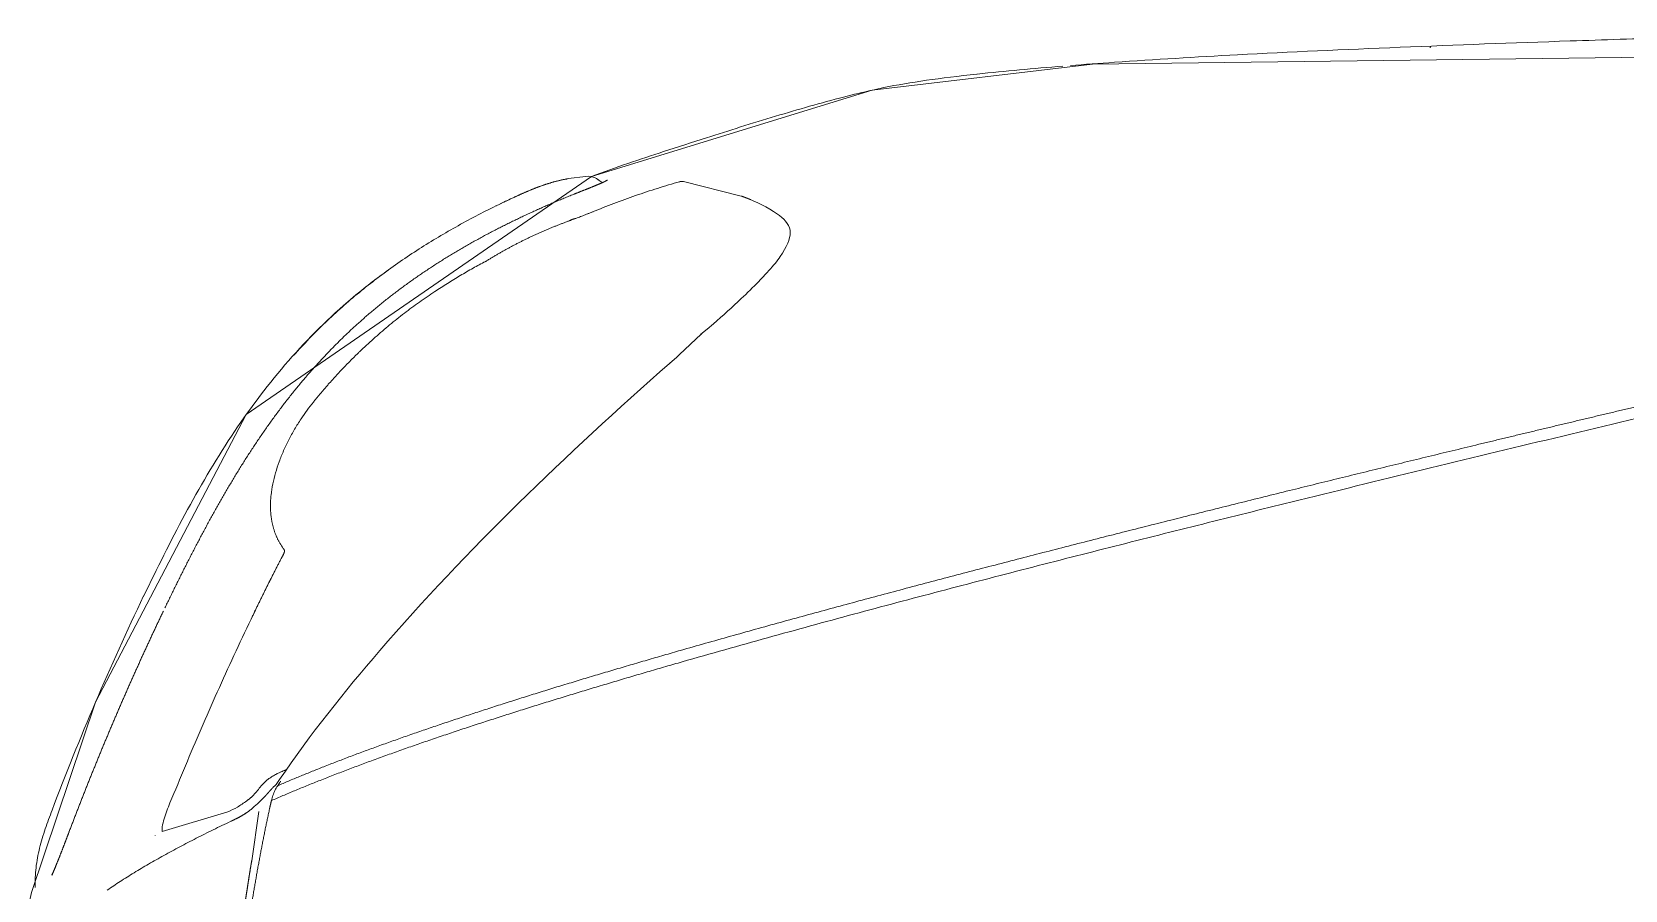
# Model space of a CAD drawing. Header units: metres. Extents: x -13933 to 152404, y -7861 to 21912.
# Drawn here: x 112611.9 to 112694, y 568 to 612.3 of the extents above; entities that cross this region are included whole.
import ezdxf
from ezdxf.xclip import XClip

# ---------------------------------------------------------------- set-up
doc = ezdxf.new("R2010")
doc.units = ezdxf.units.M
doc.header["$LTSCALE"] = 100
doc.header["$MEASUREMENT"] = 0
doc.header["$XCLIPFRAME"] = 0
doc.layers.get('0').update_dxf_attribs({"color": 9, "lineweight": 9})
doc.layers.add('04', color=9, linetype='Continuous', lineweight=9)
doc.layers.add('40M', color=9, linetype='Continuous', lineweight=9)

# ---------------------------------------------------------------- blocks, each defined once
blk = doc.blocks.new('p-araba-polo')
for p, q in [((0.15564, -0.39612), (0.15929, -0.4217)), ((0.10942, -0.41139), (0.1433, -0.42141)), ((0.16826, -0.43554), (0.17004, -0.43824)), ((0.17202, -0.44266), (0.17272, -0.44291)), ((0.17272, -0.44291), (0.17346, -0.4432)), ((0.37122, -0.65301), (0.37487, -0.65622)), ((0.37487, -0.65622), (0.37636, -0.65752)), ((0.38753, -0.66799), (0.37636, -0.65752)), ((0.42784, -0.72929), (0.42479, -0.73139)), ((0.40807, -0.73939), (0.37834, -0.74687)), ((0.33344, -0.74846), (0.33462, -0.7476)), ((0.33441, -0.74781), (0.33649, -0.74637)), ((0.31895, -0.74835), (0.32804, -0.74952))]:
    blk.add_line(p, q)
at = {"flags": 128}
for points in [[(0.38736, -0.668), (0.39056, -0.67071), (0.39376, -0.67344)], [(0.41706, -0.69516), (0.41809, -0.69624), (0.41931, -0.69751), (0.42068, -0.69899)], [(0.42703, -0.70638), (0.42767, -0.70724), (0.42824, -0.70809)]]:
    blk.add_lwpolyline(points, dxfattribs=at)
for points, degree in [([(0.15345, -0.38254), (0.1532, -0.3809), (0.15294, -0.37925), (0.15268, -0.37761), (0.15242, -0.37597), (0.15216, -0.37433), (0.1519, -0.37269), (0.15164, -0.37105)], 7), ([(0.15535, -0.37241), (0.15704, -0.38263), (0.15881, -0.39283), (0.16068, -0.40305), (0.1627, -0.41322), (0.16484, -0.42301)], 5), ([(0.15564, -0.39612), (0.1553, -0.39419), (0.15497, -0.39225), (0.15465, -0.39031), (0.15434, -0.38837), (0.15405, -0.38643), (0.15375, -0.38448), (0.15345, -0.38254)], 7), ([(0.05297, -0.38965), (0.0528, -0.38956), (0.05269, -0.38942), (0.05264, -0.38924), (0.05263, -0.38905), (0.05263, -0.38885)], 5), ([(0.06153, -0.41134), (0.06031, -0.40813), (0.05909, -0.40492), (0.05785, -0.40166), (0.05658, -0.39836), (0.05526, -0.39508), (0.05394, -0.39188), (0.05263, -0.38885)], 7), ([(0.10582, -0.40932), (0.10582, -0.40934), (0.10582, -0.40936), (0.10582, -0.40937), (0.10581, -0.40939), (0.10581, -0.40941), (0.10581, -0.40943), (0.10581, -0.40944)], 7), ([(0.10584, -0.40933), (0.10583, -0.40937), (0.10582, -0.40941), (0.10581, -0.40944)], 3), ([(0.0616, -0.41152), (0.06147, -0.41154), (0.06142, -0.41152), (0.06142, -0.41147), (0.06148, -0.41141), (0.06153, -0.41134)], 5), ([(0.0616, -0.41152), (0.06147, -0.41154), (0.06142, -0.41152), (0.06142, -0.41147), (0.06148, -0.41141), (0.06153, -0.41134)], 5), ([(0.11011, -0.52514), (0.10247, -0.50919), (0.09509, -0.49313), (0.08792, -0.47696), (0.08099, -0.46069), (0.07429, -0.44434), (0.06783, -0.42789), (0.06153, -0.41134)], 7), ([(0.14486, -0.4166), (0.14664, -0.41745), (0.14844, -0.41829), (0.15025, -0.41921), (0.15203, -0.42027), (0.15373, -0.42146), (0.15532, -0.42277)], 6), ([(0.05272, -0.42241), (0.05265, -0.42237), (0.05266, -0.42232)], 2), ([(0.05266, -0.42232), (0.05266, -0.42237), (0.05272, -0.42241)], 2), ([(0.05266, -0.42235), (0.0668, -0.45985), (0.08261, -0.49675), (0.09992, -0.53292)], 3), ([(0.15311, -0.42713), (0.15381, -0.42767), (0.15451, -0.42823), (0.15518, -0.4288), (0.15583, -0.42939), (0.15645, -0.43), (0.15704, -0.43062), (0.15759, -0.43126)], 7), ([(0.16582, -0.42729), (0.16561, -0.42645), (0.16541, -0.4256), (0.16522, -0.42474), (0.16503, -0.42388), (0.16484, -0.42301)], 5), ([(0.16582, -0.42729), (0.1921, -0.43878), (0.22068, -0.44975), (0.25075, -0.46025), (0.28176, -0.47035), (0.31331, -0.48011), (0.34532, -0.48963), (0.37767, -0.49892)], 7), ([(0.16187, -0.42883), (0.16282, -0.42984), (0.16359, -0.43071), (0.16436, -0.43158), (0.16517, -0.43249), (0.16598, -0.43338), (0.16679, -0.43421)], 6), ([(0.16679, -0.43421), (0.16582, -0.43322), (0.16484, -0.43212), (0.16388, -0.43104), (0.16301, -0.43005), (0.16187, -0.42883)], 5), ([(0.17058, -0.43728), (0.17007, -0.43652), (0.16956, -0.43575), (0.16905, -0.43499)], 3), ([(0.37688, -0.50483), (0.34455, -0.49556), (0.31259, -0.48609), (0.2815, -0.47647), (0.25139, -0.46665), (0.22213, -0.45649), (0.19434, -0.44592), (0.16905, -0.43499)], 7), ([(0.17058, -0.43728), (0.17027, -0.43683), (0.16996, -0.43637), (0.16965, -0.43591), (0.16935, -0.43545), (0.16905, -0.43499)], 5), ([(0.16986, -0.4417), (0.1707, -0.44207), (0.17154, -0.44244), (0.17238, -0.4428)], 3), ([(0.17238, -0.4428), (0.1717, -0.44251), (0.17101, -0.44222), (0.17032, -0.44192)], 3), ([(0.17313, -0.44273), (0.17304, -0.44289), (0.17291, -0.44296), (0.17275, -0.44295), (0.17256, -0.44288), (0.17238, -0.4428)], 5), ([(0.17238, -0.4428), (0.17256, -0.44288), (0.17275, -0.44295), (0.17291, -0.44296), (0.17304, -0.44289), (0.17312, -0.44273)], 5), ([(0.17238, -0.4428), (0.17257, -0.44288), (0.17275, -0.44295), (0.17293, -0.44302), (0.17312, -0.44309), (0.1733, -0.44316), (0.17348, -0.44323)], 6), ([(0.17238, -0.4428), (0.17275, -0.44295), (0.17311, -0.4431), (0.17348, -0.44324)], 3), ([(0.15532, -0.52097), (0.15855, -0.5277), (0.16183, -0.53442), (0.16515, -0.54111), (0.16853, -0.54777), (0.17197, -0.55439)], 5), ([(0.09994, -0.53293), (0.09986, -0.53294), (0.10004, -0.53282)], 2), ([(0.10004, -0.53282), (0.09986, -0.53294), (0.09994, -0.53293)], 2), ([(0.19493, -0.65847), (0.17937, -0.64222), (0.16523, -0.62463), (0.15259, -0.60592), (0.1412, -0.58658), (0.13062, -0.56683), (0.12055, -0.54688), (0.11088, -0.52673)], 7), ([(0.17207, -0.55724), (0.16881, -0.56175), (0.16646, -0.5669), (0.16518, -0.57265), (0.16497, -0.57877), (0.16562, -0.58503)], 5), ([(0.17197, -0.55439), (0.17229, -0.55502), (0.17262, -0.55564), (0.17276, -0.55632), (0.1724, -0.55677), (0.17207, -0.55724)], 5), ([(1.03956, -0.67046), (0.98907, -0.65875), (0.93881, -0.64701), (0.88879, -0.63524), (0.83899, -0.62342), (0.78942, -0.61152), (0.74007, -0.59951), (0.69093, -0.58736)], 7), ([(0.18751, -0.63304), (0.19205, -0.63876), (0.19686, -0.64428), (0.20178, -0.64966), (0.20689, -0.65483), (0.21213, -0.6598)], 5), ([(0.37124, -0.65286), (0.37115, -0.65306), (0.37124, -0.65305), (0.37144, -0.65291)], 3), ([(0.37489, -0.65607), (0.37481, -0.65624), (0.37487, -0.65626), (0.37502, -0.65616)], 3), ([(0.37489, -0.65607), (0.37481, -0.65624), (0.37487, -0.65626), (0.37502, -0.65616)], 3), ([(0.37559, -0.65504), (0.37559, -0.65504), (0.37559, -0.65504), (0.37559, -0.65504), (0.37559, -0.65504), (0.37559, -0.65504)], 5), ([(0.37559, -0.65504), (0.37559, -0.65504), (0.37559, -0.65504), (0.37559, -0.65504), (0.37559, -0.65504), (0.37559, -0.65504)], 5), ([(0.19501, -0.65856), (0.19492, -0.65862), (0.19487, -0.65863), (0.19487, -0.6586), (0.1949, -0.65854), (0.19493, -0.65847)], 5), ([(0.32171, -0.74027), (0.30158, -0.73219), (0.28188, -0.72311), (0.26262, -0.71299), (0.24401, -0.7016), (0.22634, -0.68864), (0.20997, -0.67419), (0.19493, -0.65847)], 7), ([(0.38745, -0.66803), (0.38747, -0.66802), (0.3875, -0.66801), (0.38753, -0.66799), (0.38757, -0.66797), (0.38762, -0.66795)], 5), ([(0.38761, -0.66796), (0.38755, -0.66798), (0.3875, -0.66801), (0.38745, -0.66803)], 3), ([(0.39376, -0.67344), (0.39871, -0.67766), (0.40357, -0.68203), (0.40817, -0.68641)], 3), ([(0.40817, -0.68641), (0.41127, -0.68937), (0.41428, -0.69228), (0.41706, -0.69516)], 3), ([(0.27649, -0.70567), (0.27636, -0.70567), (0.27623, -0.70564), (0.27613, -0.70558), (0.27604, -0.70549), (0.27597, -0.70537)], 5), ([(0.27649, -0.70567), (0.27636, -0.70567), (0.27623, -0.70564), (0.27613, -0.70558), (0.27604, -0.70549), (0.27597, -0.70537)], 5), ([(0.31952, -0.72661), (0.3131, -0.72426), (0.30672, -0.72171), (0.30039, -0.71893), (0.29414, -0.71591), (0.28797, -0.71265), (0.28191, -0.70914), (0.27597, -0.70537)], 7), ([(0.42068, -0.69899), (0.42299, -0.70155), (0.42517, -0.70401), (0.42703, -0.70638)], 3), ([(0.42824, -0.70809), (0.43156, -0.71308), (0.43351, -0.71735), (0.43339, -0.72039)], 3), ([(0.43339, -0.72039), (0.43342, -0.72387), (0.43111, -0.72688), (0.42784, -0.72929)], 3), ([(0.32275, -0.72778), (0.32201, -0.72764), (0.32133, -0.72745), (0.3207, -0.72721), (0.32009, -0.72693), (0.31952, -0.72661)], 5), ([(0.32275, -0.72778), (0.32201, -0.72764), (0.32133, -0.72745), (0.3207, -0.72721), (0.32009, -0.72693), (0.31952, -0.72661)], 5), ([(0.3291, -0.73028), (0.3291, -0.73029), (0.3291, -0.73029), (0.3291, -0.73029), (0.3291, -0.7303), (0.32909, -0.7303), (0.32909, -0.73031), (0.32909, -0.73031), (0.32909, -0.73031), (0.32909, -0.73032)], 9), ([(0.32909, -0.73032), (0.32915, -0.73034), (0.3292, -0.73035), (0.32926, -0.73037), (0.32932, -0.73039), (0.32938, -0.73041), (0.32944, -0.73043), (0.32949, -0.73045), (0.32955, -0.73047), (0.32961, -0.73048)], 9), ([(0.32961, -0.73048), (0.32955, -0.73047), (0.32949, -0.73045), (0.32944, -0.73043), (0.32938, -0.73041), (0.32932, -0.73039), (0.32926, -0.73037), (0.3292, -0.73035), (0.32915, -0.73034), (0.32909, -0.73032)], 9), ([(0.3317, -0.73129), (0.33155, -0.73127), (0.33144, -0.73124), (0.33138, -0.73122), (0.33136, -0.73119), (0.33139, -0.73117)], 5), ([(0.3317, -0.73129), (0.33155, -0.73127), (0.33144, -0.73124), (0.33138, -0.73122), (0.33136, -0.73119), (0.33139, -0.73117)], 5), ([(0.2817, -0.7343), (0.28175, -0.73433), (0.28179, -0.73435), (0.28184, -0.73437)], 3), ([(0.28402, -0.73544), (0.2863, -0.73654), (0.28857, -0.73761), (0.29087, -0.73868)], 3), ([(0.29097, -0.73872), (0.29093, -0.7387), (0.29089, -0.73869)], 2), ([(0.31895, -0.74835), (0.31377, -0.74744), (0.30886, -0.74614), (0.30418, -0.74453), (0.29967, -0.74269), (0.29526, -0.74071), (0.29089, -0.73869)], 6), ([(0.40807, -0.73939), (0.40891, -0.7391), (0.40975, -0.73879), (0.41058, -0.73848), (0.41141, -0.73816), (0.41224, -0.73783), (0.41307, -0.73749)], 6), ([(0.42479, -0.73139), (0.41961, -0.73467), (0.41389, -0.73732), (0.40812, -0.73937)], 3), ([(0.3392, -0.74758), (0.33785, -0.74688), (0.33595, -0.74601), (0.33356, -0.74499), (0.3308, -0.74388), (0.32781, -0.74269), (0.32474, -0.74149), (0.32171, -0.74027)], 7), ([(0.32179, -0.7403), (0.32175, -0.74035), (0.32173, -0.74036), (0.32172, -0.74034), (0.32172, -0.74031), (0.32171, -0.74027)], 5), ([(0.32171, -0.74027), (0.32172, -0.74031), (0.32172, -0.74035), (0.32173, -0.74037), (0.32176, -0.74034), (0.32181, -0.74028)], 5), ([(0.3392, -0.74758), (0.3389, -0.74749), (0.33858, -0.74739), (0.33825, -0.74724), (0.33794, -0.74704), (0.33767, -0.7468)], 5), ([(0.3392, -0.74758), (0.33896, -0.74751), (0.33871, -0.74743), (0.33845, -0.74733), (0.3382, -0.74719), (0.33796, -0.74703)], 5), ([(0.37637, -0.74678), (0.37679, -0.7469), (0.3772, -0.74697), (0.3776, -0.74698), (0.37798, -0.74695), (0.37834, -0.74687)], 5), ([(0.32804, -0.74952), (0.32991, -0.74989), (0.33265, -0.74909), (0.33344, -0.74846)], 3), ([(0.33421, -0.74789), (0.33424, -0.74789), (0.33426, -0.74789), (0.33428, -0.74788)], 3), ([(0.33423, -0.74791), (0.33424, -0.7479), (0.33425, -0.7479), (0.33426, -0.74789), (0.33427, -0.74789), (0.33428, -0.74788)], 5), ([(0.5299, -0.80235), (0.54435, -0.80389), (0.55877, -0.80519), (0.57406, -0.80642)], 3), ([(0.76384, -0.81638), (0.76375, -0.81635), (0.76366, -0.81632), (0.76358, -0.81623), (0.76349, -0.81608), (0.76341, -0.81593)], 5), ([(0.76384, -0.81638), (0.76375, -0.81635), (0.76366, -0.81632), (0.76358, -0.81623), (0.76349, -0.81608), (0.76341, -0.81593)], 5)]:
    blk.add_open_spline(points, degree=degree)
for points, degree, knots in [([(0.15164, -0.37105), (0.15194, -0.37296), (0.15256, -0.37679), (0.15315, -0.38062), (0.15345, -0.38254)], 3, [0, 0, 0, 0, 0.500002, 1, 1, 1, 1]), ([(0.044, -0.3824), (0.04398, -0.38411), (0.04393, -0.38754), (0.04435, -0.39267), (0.0451, -0.39777), (0.0462, -0.40281), (0.04758, -0.40779), (0.04917, -0.4127), (0.0509, -0.41757), (0.05211, -0.42079), (0.05272, -0.42241)], 3, [0, 0, 0, 0, 0.124987, 0.249975, 0.374965, 0.49996, 0.624964, 0.749973, 0.874985, 1, 1, 1, 1]), ([(0.14486, -0.4166), (0.14182, -0.41515), (0.13575, -0.41224), (0.12698, -0.40784), (0.11848, -0.40342), (0.1103, -0.39899), (0.10244, -0.39453), (0.09493, -0.39005), (0.08777, -0.38556), (0.08334, -0.38256), (0.08112, -0.38106)], 3, [0, 0, 0, 0, 0.125001, 0.250002, 0.375002, 0.500003, 0.625003, 0.750002, 0.875001, 1, 1, 1, 1]), ([(0.15345, -0.38254), (0.1538, -0.38481), (0.15448, -0.38934), (0.15526, -0.39386), (0.15564, -0.39612)], 3, [0, 0, 0, 0, 0.499954, 1, 1, 1, 1]), ([(0.06153, -0.41134), (0.06082, -0.40946), (0.05937, -0.40566), (0.05718, -0.39995), (0.05491, -0.39424), (0.05339, -0.39065), (0.05263, -0.38885)], 3, [0, 0, 0, 0, 0.242914, 0.490387, 0.743262, 1, 1, 1, 1]), ([(0.11349, -0.42608), (0.11294, -0.42471), (0.11182, -0.42198), (0.11041, -0.41782), (0.10945, -0.41405), (0.10941, -0.41216), (0.10942, -0.41139)], 3, [0, 0, 0, 0, 0.270369, 0.539534, 0.807022, 1, 1, 1, 1]), ([(0.15532, -0.42277), (0.1545, -0.42213), (0.15285, -0.42086), (0.15024, -0.41928), (0.14756, -0.41788), (0.14576, -0.41703), (0.14486, -0.4166)], 3, [0, 0, 0, 0, 0.248986, 0.49846, 0.748736, 1, 1, 1, 1]), ([(0.15532, -0.52097), (0.15236, -0.51472), (0.14643, -0.50223), (0.13788, -0.48334), (0.12955, -0.46434), (0.12142, -0.44526), (0.11614, -0.43248), (0.11349, -0.42608)], 3, [0, 0, 0, 0, 0.199959, 0.399928, 0.599921, 0.799944, 1, 1, 1, 1]), ([(0.1433, -0.42141), (0.14497, -0.4222), (0.14829, -0.42378), (0.1515, -0.42602), (0.15311, -0.42713)], 3, [0, 0, 0, 0, 0.500778, 1, 1, 1, 1]), ([(0.15311, -0.42713), (0.15391, -0.42776), (0.15546, -0.42898), (0.15689, -0.43052), (0.15759, -0.43126)], 3, [0, 0, 0, 0, 0.5173, 1, 1, 1, 1]), ([(0.16187, -0.42883), (0.16077, -0.42773), (0.15859, -0.42553), (0.15641, -0.42369), (0.15532, -0.42277)], 3, [0, 0, 0, 0, 0.500116, 1, 1, 1, 1]), ([(0.16582, -0.42729), (0.16565, -0.42658), (0.16531, -0.42517), (0.165, -0.42373), (0.16484, -0.42301)], 3, [0, 0, 0, 0, 0.499348, 1, 1, 1, 1]), ([(0.16905, -0.43499), (0.16857, -0.43419), (0.16759, -0.43259), (0.16652, -0.42998), (0.16605, -0.42819), (0.16582, -0.42729)], 3, [0, 0, 0, 0, 0.333479, 0.665683, 1, 1, 1, 1]), ([(0.15759, -0.43126), (0.15824, -0.43206), (0.15956, -0.43365), (0.16158, -0.43616), (0.16324, -0.43758), (0.16407, -0.4383)], 3, [0, 0, 0, 0, 0.335072, 0.667573, 1, 1, 1, 1]), ([(0.1684, -0.43576), (0.16828, -0.43565), (0.16773, -0.43514), (0.1672, -0.43462), (0.16679, -0.43421)], 3, [0, 0, 0, 0, 0.227086, 1, 1, 1, 1]), ([(0.16407, -0.4383), (0.16467, -0.43873), (0.16588, -0.43961), (0.16784, -0.44072), (0.16919, -0.44138), (0.16986, -0.4417)], 3, [0, 0, 0, 0, 0.333542, 0.667239, 1, 1, 1, 1]), ([(0.17004, -0.43824), (0.18582, -0.46141), (0.24569, -0.53677), (0.31749, -0.60566), (0.37121, -0.653)], 3, [0, 0, 0, 0, 0.290843, 1, 1, 1, 1]), ([(0.69157, -0.58136), (0.67641, -0.57761), (0.64611, -0.57009), (0.60082, -0.55868), (0.55568, -0.54715), (0.51075, -0.53545), (0.46606, -0.52355), (0.42163, -0.51141), (0.39233, -0.50309), (0.37767, -0.49892)], 3, [0, 0, 0, 0, 0.142912, 0.285805, 0.428682, 0.57154, 0.714362, 0.857157, 1, 1, 1, 1]), ([(0.37688, -0.50484), (0.38542, -0.50727), (0.4025, -0.51213), (0.4283, -0.5193), (0.4542, -0.5264), (0.4802, -0.53341), (0.5063, -0.54034), (0.53248, -0.54721), (0.55874, -0.55402), (0.58507, -0.56078), (0.61145, -0.56749), (0.6379, -0.57415), (0.66439, -0.58078), (0.68208, -0.58517), (0.69093, -0.58736)], 3, [0, 0, 0, 0, 0.083342, 0.166682, 0.25, 0.333306, 0.416615, 0.499936, 0.583268, 0.666606, 0.749946, 0.83329, 0.916643, 1, 1, 1, 1]), ([(0.17197, -0.55439), (0.16913, -0.54885), (0.16345, -0.53778), (0.15803, -0.52657), (0.15532, -0.52097)], 3, [0, 0, 0, 0, 0.499946, 1, 1, 1, 1]), ([(0.09994, -0.53293), (0.11367, -0.56114), (0.1417, -0.61671), (0.1884, -0.6724), (0.22036, -0.69716), (0.22836, -0.70281)], 3, [0, 0, 0, 0, 0.436314, 0.862947, 1, 1, 1, 1]), ([(0.17207, -0.55724), (0.17225, -0.55699), (0.17261, -0.55651), (0.1725, -0.55538), (0.17215, -0.55473), (0.17197, -0.55439)], 3, [0, 0, 0, 0, 0.34173, 0.655167, 1, 1, 1, 1]), ([(1.03297, -0.6629), (1.01009, -0.65756), (0.96435, -0.6469), (0.89587, -0.63076), (0.82754, -0.61448), (0.75939, -0.59805), (0.71417, -0.58692), (0.69157, -0.58136)], 3, [0, 0, 0, 0, 0.200074, 0.400125, 0.600159, 0.800117, 1, 1, 1, 1]), ([(0.1811, -0.62435), (0.17997, -0.62258), (0.17771, -0.61905), (0.17472, -0.61355), (0.17205, -0.60795), (0.16975, -0.60225), (0.16787, -0.5965), (0.16641, -0.59074), (0.16588, -0.58693), (0.16562, -0.58503)], 3, [0, 0, 0, 0, 0.14287, 0.285738, 0.428603, 0.571464, 0.714319, 0.857165, 1, 1, 1, 1]), ([(0.18751, -0.63304), (0.18639, -0.63162), (0.18416, -0.62879), (0.18212, -0.62583), (0.1811, -0.62435)], 3, [0, 0, 0, 0, 0.500031, 1, 1, 1, 1]), ([(0.17736, -0.65717), (0.17999, -0.66006), (0.18527, -0.66583), (0.19359, -0.67411), (0.2022, -0.68208), (0.21112, -0.68971), (0.22032, -0.69699), (0.22979, -0.70392), (0.2395, -0.7105), (0.24943, -0.71676), (0.25955, -0.72269), (0.26984, -0.72832), (0.28028, -0.73368), (0.28735, -0.73702), (0.29089, -0.73869)], 3, [0, 0, 0, 0, 0.083333, 0.166665, 0.249997, 0.333329, 0.416662, 0.499995, 0.583328, 0.666661, 0.749996, 0.83333, 0.916665, 1, 1, 1, 1]), ([(0.25009, -0.69005), (0.24743, -0.68827), (0.24212, -0.6847), (0.23435, -0.67895), (0.22677, -0.67287), (0.21935, -0.6665), (0.21454, -0.66203), (0.21213, -0.6598)], 3, [0, 0, 0, 0, 0.200084, 0.400065, 0.600042, 0.800036, 1, 1, 1, 1]), ([(0.27624, -0.70562), (0.2741, -0.70448), (0.26972, -0.70213), (0.26318, -0.69832), (0.2566, -0.6943), (0.25226, -0.69147), (0.25009, -0.69005)], 3, [0, 0, 0, 0, 0.240377, 0.493552, 0.746754, 1, 1, 1, 1]), ([(0.33139, -0.73117), (0.33058, -0.73083), (0.32893, -0.73016), (0.32647, -0.7292), (0.32405, -0.72828), (0.32173, -0.72742), (0.32024, -0.72687), (0.31952, -0.72661)], 3, [0, 0, 0, 0, 0.19886, 0.400952, 0.606006, 0.809658, 1, 1, 1, 1]), ([(0.37637, -0.74678), (0.37256, -0.74566), (0.36495, -0.74341), (0.35365, -0.73964), (0.34243, -0.73562), (0.33507, -0.73265), (0.33139, -0.73117)], 3, [0, 0, 0, 0, 0.250001, 0.500002, 0.750003, 1, 1, 1, 1]), ([(0.29089, -0.73869), (0.29378, -0.74001), (0.29955, -0.74264), (0.30849, -0.74593), (0.31465, -0.74757), (0.31777, -0.74813)], 3, [0, 0, 0, 0, 0.333411, 0.666747, 1, 1, 1, 1]), ([(0.33083, -0.74948), (0.34362, -0.75424), (0.36364, -0.7609), (0.39378, -0.77059), (0.42537, -0.7806), (0.45442, -0.78896), (0.47112, -0.79301), (0.47567, -0.79405)], 3, [0, 0, 0, 0, 0.260213, 0.420209, 0.662967, 0.897224, 1, 1, 1, 1]), ([(0.47583, -0.79409), (0.4779, -0.79457), (0.49312, -0.79782), (0.51065, -0.80027), (0.52973, -0.80233)], 3, [0, 0, 0, 0, 0.124213, 1, 1, 1, 1]), ([(0.578, -0.80673), (0.58519, -0.8073), (0.61362, -0.8094), (0.69432, -0.81421), (0.7938, -0.81809), (0.90223, -0.82161), (0.98685, -0.82378), (1.04856, -0.82413), (1.08081, -0.82358)], 3, [0, 0, 0, 0, 0.049552, 0.182368, 0.511137, 0.607099, 0.78604, 1, 1, 1, 1]), ([(0.58935, -0.80737), (0.58935, -0.80737), (0.58935, -0.80737), (0.58935, -0.80737), (0.58935, -0.80737), (0.58935, -0.80737), (0.58935, -0.80737), (0.58935, -0.80737), (0.58935, -0.80737), (0.58935, -0.80737), (0.58935, -0.80737), (0.58935, -0.80737), (0.58935, -0.80737), (0.58935, -0.80737), (0.58935, -0.80737)], 7, [0, 0, 0, 0, 0, 0, 0, 0, 1, 1, 1, 1, 1, 1, 1, 1, 1, 1, 1, 1, 1, 1, 1])]:
    blk.add_open_spline(points, degree=degree, knots=knots)
at = {"layer": '40M'}
blk.add_lwpolyline([(0.94585, 0.82233), (0.578, 0.80673), (0.33083, 0.74948), (0.31777, 0.74813), (0.22983, 0.70386), (0.15287, 0.62665), (0.0785, 0.48601), (0.03183, 0.34802), (0.01978, 0.29668), (0.00361, 0.13063), (0.00361, -0.13063), (0.01653, -0.26696), (0.04204, -0.37991), (0.07511, -0.47814), (0.15287, -0.62665), (0.33083, -0.74948), (0.47567, -0.79405), (0.58935, -0.80737), (1.27165, -0.8161)], dxfattribs=at)

msp = doc.modelspace()

# ---------------------------------------------------------------- block references
at = {"layer": '04'}
ref = msp.add_blockref('p-araba-polo', (112607.639, 529.924), dxfattribs=dict(at, xscale=-100, yscale=100, zscale=100, rotation=180))
XClip(ref).set_block_clipping_path([(-0.0924763951, -0.9835002962), (4.0650970395, 0.9845199444)])

doc.saveas('drawing.dxf')
